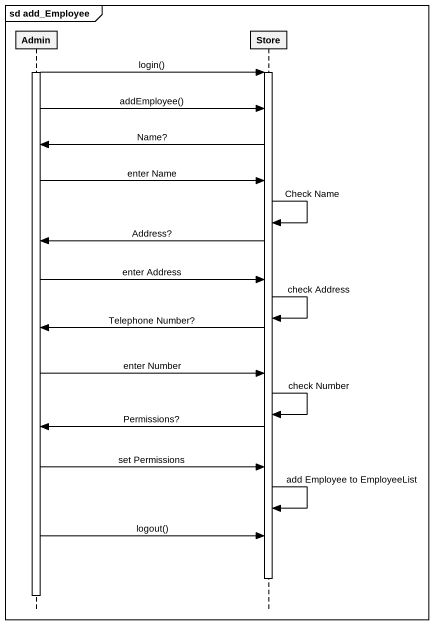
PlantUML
@startuml
mainframe sd add_Employee
hide footbox
participant Admin
participant Store

activate Admin
Admin -> Store : login()
activate Store
Admin -> Store : addEmployee()
Store -> Admin : Name?
Admin -> Store : enter Name
Store -> Store : Check Name
Store -> Admin : Address?
Admin -> Store : enter Address
Store -> Store : check Address
Store -> Admin : Telephone Number?
Admin -> Store : enter Number
Store -> Store : check Number
Store -> Admin : Permissions?
Admin -> Store : set Permissions
Store -> Store : add Employee to EmployeeList
Admin -> Store : logout()
deactivate Store
deactivate Admin
@enduml
